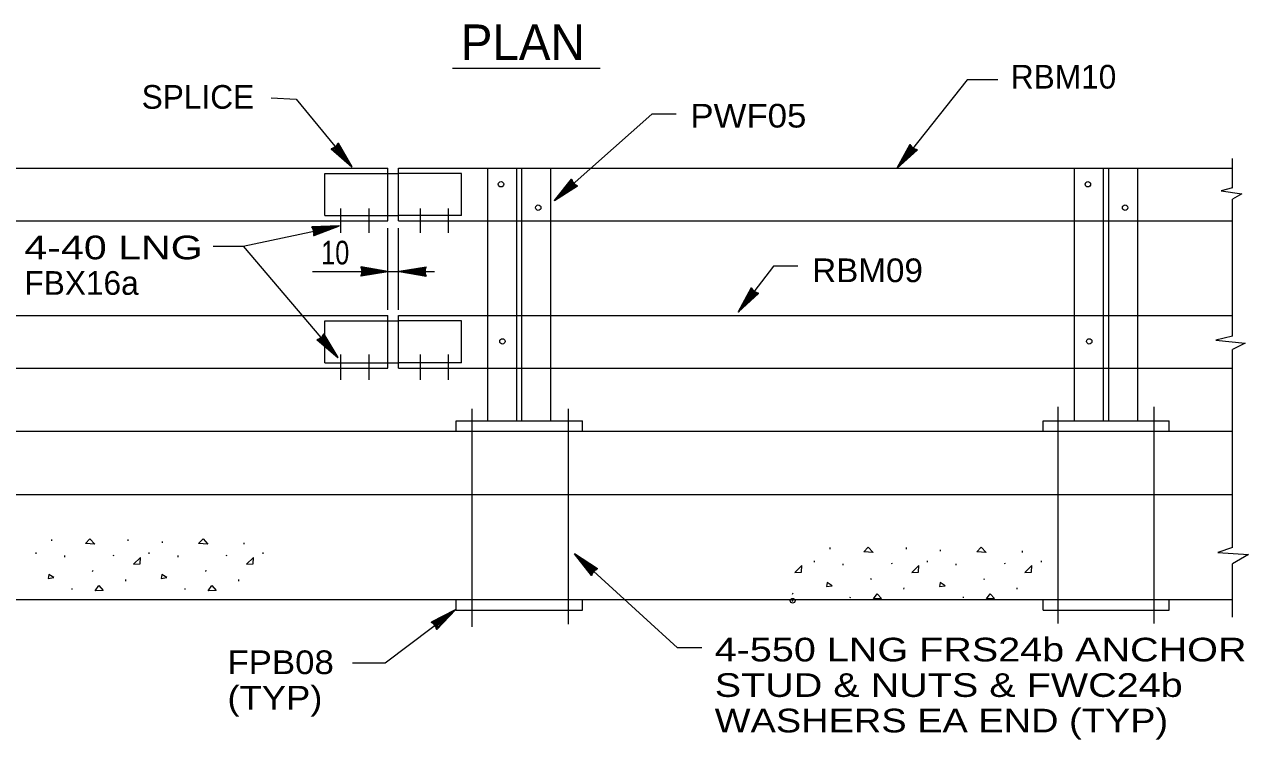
# Model space of a CAD drawing. Extents: x 1363.2 to 1395.5, y -905.5 to -882.8.
# Drawn here: x 1374.91 to 1384.61, y -894.98 to -889.32 of the extents above; entities that cross this region are included whole.
import ezdxf

# ---------------------------------------------------------------- set-up
doc = ezdxf.new("R2010")
doc.units = 0
doc.header["$LTSCALE"] = 0.075
doc.header["$PDMODE"] = 32
doc.header["$PDSIZE"] = 0.0375
for name, color, linetype, lineweight in [('1', 7, 'Continuous', 13), ('2', 7, 'Continuous', 13), ('3', 7, 'Continuous', 13), ('4', 7, 'Continuous', 13), ('5', 7, 'Continuous', 13), ('6', 7, 'Continuous', 13)]:
    doc.layers.add(name, color=color, linetype=linetype, lineweight=lineweight)
doc.layers.add('8', color=7, linetype='Continuous')

msp = doc.modelspace()

# ---------------------------------------------------------------- linework, layer by layer
at = {"layer": '1'}
for p, q in [((1375.12625, -893.41058), (1375.12625, -893.39917)), ((1375.73342, -893.41058), (1375.73342, -893.39917)), ((1375.00342, -893.51383), (1375.00342, -893.50375)), ((1375.89983, -893.51383), (1375.89983, -893.50375)), ((1376.00308, -893.4275), (1376.00308, -893.41633)), ((1376.65175, -893.43725), (1376.65175, -893.4255)), ((1376.80233, -893.51383), (1376.80233, -893.50375)), ((1381.29542, -893.47558), (1381.29542, -893.46417)), ((1381.90258, -893.47558), (1381.90258, -893.46417)), ((1382.17225, -893.4925), (1382.17225, -893.48133)), ((1382.82092, -893.50225), (1382.82092, -893.4905)), ((1375.23125, -893.53917), (1375.23125, -893.52775)), ((1375.61833, -893.53108), (1375.615, -893.523)), ((1376.12733, -893.53917), (1376.12733, -893.52775)), ((1376.51442, -893.53108), (1376.51075, -893.523)), ((1381.17258, -893.57883), (1381.17258, -893.56875)), ((1381.40042, -893.60417), (1381.40042, -893.59275)), ((1381.7875, -893.59608), (1381.78417, -893.588)), ((1382.069, -893.57883), (1382.069, -893.56875)), ((1382.2965, -893.60417), (1382.2965, -893.59275)), ((1382.68358, -893.59608), (1382.67992, -893.588)), ((1382.9715, -893.57883), (1382.9715, -893.56875)), ((1375.45058, -893.65258), (1375.45533, -893.6435)), ((1376.34733, -893.65258), (1376.35108, -893.6435)), ((1375.28692, -893.79733), (1375.28792, -893.78825)), ((1375.7125, -893.72883), (1375.71492, -893.71708)), ((1376.18367, -893.79733), (1376.18367, -893.78825)), ((1376.60925, -893.72883), (1376.61058, -893.71708)), ((1381.61975, -893.71758), (1381.6245, -893.7085)), ((1381.88167, -893.79383), (1381.88408, -893.78208)), ((1382.5165, -893.71758), (1382.52025, -893.7085)), ((1382.77842, -893.79383), (1382.77975, -893.78208)), ((1380.99942, -893.83333), (1381.00217, -893.82183)), ((1381.45608, -893.86233), (1381.45708, -893.85325)), ((1382.35283, -893.86233), (1382.35283, -893.85325))]:
    msp.add_line(p, q, dxfattribs=at)
for points in [[(1375.39358, -893.43283), (1375.42867, -893.39475), (1375.46883, -893.43758)], [(1376.28933, -893.43283), (1376.32575, -893.39475), (1376.36458, -893.43758)], [(1381.56275, -893.49783), (1381.59783, -893.45975), (1381.638, -893.50258)], [(1382.4585, -893.49783), (1382.49492, -893.45975), (1382.53375, -893.50258)], [(1375.82725, -893.59317), (1375.83067, -893.54225), (1375.77492, -893.59658)], [(1376.724, -893.59317), (1376.72642, -893.54225), (1376.671, -893.59658)], [(1381.06967, -893.65817), (1381.07242, -893.60725), (1381.01667, -893.66158)], [(1381.99642, -893.65817), (1381.99983, -893.60725), (1381.94408, -893.66158)], [(1382.89317, -893.65817), (1382.89558, -893.60725), (1382.84017, -893.66158)], [(1375.09758, -893.70792), (1375.14283, -893.70217), (1375.10433, -893.67625)], [(1375.99333, -893.70792), (1376.03858, -893.70217), (1376.00008, -893.67625)], [(1375.46983, -893.8055), (1375.49925, -893.76467), (1375.53467, -893.8035)], [(1376.36558, -893.8055), (1376.39592, -893.76467), (1376.43042, -893.8035)], [(1381.26675, -893.77292), (1381.312, -893.76717), (1381.2735, -893.74125)], [(1382.1625, -893.77292), (1382.20775, -893.76717), (1382.16925, -893.74125)], [(1381.639, -893.8705), (1381.66842, -893.82967), (1381.70383, -893.8685)], [(1382.53475, -893.8705), (1382.56508, -893.82967), (1382.59958, -893.8685)]]:
    msp.add_lwpolyline(points, close=True, dxfattribs=at)
msp.add_point((1380.99942, -893.885), dxfattribs=at)
at = {"layer": '2'}
for p, q in [((1373.18058, -890.459), (1377.791, -890.459)), ((1377.791, -890.87567), (1377.791, -890.459)), ((1377.791, -890.50067), (1377.87433, -890.50067)), ((1377.87433, -890.87567), (1377.87433, -890.459)), ((1377.87433, -890.459), (1384.48467, -890.459)), ((1373.18058, -890.87567), (1377.791, -890.87567)), ((1377.791, -890.834), (1377.87433, -890.834)), ((1377.87433, -890.87567), (1384.48467, -890.87567)), ((1378.58267, -891.62567), (1378.58267, -890.87567)), ((1379.08267, -891.62567), (1379.08267, -890.87567)), ((1383.23467, -891.62567), (1383.23467, -890.87567)), ((1383.73467, -891.62567), (1383.73467, -890.87567)), ((1373.18058, -891.62567), (1377.791, -891.62567)), ((1377.791, -892.04233), (1377.791, -891.62567)), ((1377.791, -891.66733), (1377.87433, -891.66733)), ((1377.87433, -892.04233), (1377.87433, -891.62567)), ((1377.87433, -891.62567), (1384.48467, -891.62567)), ((1373.18058, -892.04233), (1377.791, -892.04233)), ((1377.791, -892.00067), (1377.87433, -892.00067)), ((1377.87433, -892.04233), (1384.48467, -892.04233)), ((1378.58267, -892.459), (1378.58267, -892.04233)), ((1379.08267, -892.459), (1379.08267, -892.04233)), ((1383.23467, -892.459), (1383.23467, -892.04233)), ((1383.73467, -892.459), (1383.73467, -892.04233)), ((1378.33267, -892.459), (1379.33267, -892.459)), ((1378.33267, -892.54233), (1378.33267, -892.459)), ((1379.33267, -892.54233), (1379.33267, -892.459)), ((1382.98467, -892.459), (1383.98467, -892.459)), ((1382.98467, -892.54233), (1382.98467, -892.459)), ((1383.98467, -892.54233), (1383.98467, -892.459)), ((1373.18058, -892.54233), (1384.48467, -892.54233)), ((1378.33267, -892.54233), (1379.33267, -892.54233)), ((1382.98467, -892.54233), (1383.98467, -892.54233)), ((1373.18058, -893.04233), (1384.48467, -893.04233)), ((1373.18058, -893.87567), (1384.48467, -893.87567)), ((1378.33267, -893.87567), (1379.33267, -893.87567)), ((1378.33267, -893.959), (1378.33267, -893.87567)), ((1379.33267, -893.959), (1379.33267, -893.87567)), ((1382.98467, -893.87567), (1383.98467, -893.87567)), ((1382.98467, -893.959), (1382.98467, -893.87567)), ((1383.98467, -893.959), (1383.98467, -893.87567)), ((1378.33267, -893.959), (1379.33267, -893.959)), ((1382.98467, -893.959), (1383.98467, -893.959))]:
    msp.add_line(p, q, dxfattribs=at)
for centre in [(1378.68775, -890.58533), (1383.33975, -890.58533), (1378.98283, -890.77108), (1383.63483, -890.77108), (1378.6985, -891.83025), (1383.3505, -891.83025)]:
    msp.add_circle(centre, 0.0215, dxfattribs=at)
at = {"layer": '3'}
msp.add_line((1378.30275, -889.66525), (1379.47458, -889.66525), dxfattribs=at)
at = {"layer": '4'}
for p, q in [((1384.48467, -890.61325), (1384.48467, -890.38217)), ((1384.48467, -891.78892), (1384.48467, -890.70242)), ((1377.791, -891.58025), (1377.791, -890.933)), ((1377.87433, -891.58025), (1377.87433, -890.933)), ((1376.6425, -891.07467), (1377.39358, -891.95817)), ((1384.48467, -893.46333), (1384.48467, -891.89433)), ((1384.48467, -894.01467), (1384.48467, -893.59308))]:
    msp.add_line(p, q, dxfattribs=at)
for points in [[(1382.6245, -889.75758), (1382.38167, -889.75758), (1381.8265, -890.459)], [(1376.86467, -889.89967), (1377.06442, -889.91217), (1377.504, -890.44808)], [(1380.07583, -890.0305), (1379.88275, -890.0305), (1379.11025, -890.71317)], [(1384.48467, -890.61325), (1384.39617, -890.6375), (1384.56075, -890.66183), (1384.48467, -890.70242)], [(1376.4065, -891.07467), (1376.6425, -891.07467), (1377.40425, -890.914)], [(1377.19333, -891.27658), (1377.79125, -891.27658), (1377.88025, -891.27658), (1378.16117, -891.27658)], [(1381.0415, -891.23525), (1380.84833, -891.23525), (1380.56942, -891.59667)], [(1384.48467, -891.78892), (1384.35283, -891.82133), (1384.58675, -891.84567), (1384.48467, -891.89433)], [(1384.48467, -893.46333), (1384.37017, -893.50383), (1384.61283, -893.52008), (1384.48467, -893.59308)], [(1380.27967, -894.25717), (1380.08658, -894.25717), (1379.27117, -893.51425)], [(1377.51158, -894.37767), (1377.76908, -894.37767), (1378.327, -893.956)]]:
    msp.add_lwpolyline(points, dxfattribs=at)
at = {"layer": '4', "lineweight": 25}
for points in [[(1377.39675, -890.26058), (1377.39425, -890.26458), (1377.39167, -890.26858), (1377.38917, -890.27258), (1377.38667, -890.27658), (1377.38317, -890.2795), (1377.382, -890.28042), (1377.37967, -890.28233), (1377.37833, -890.28542), (1377.376, -890.28733), (1377.37367, -890.28917), (1377.37017, -890.29208), (1377.36458, -890.29467), (1377.36225, -890.29658), (1377.35767, -890.30042), (1377.35108, -890.30192), (1377.34667, -890.30358), (1377.34433, -890.3055), (1377.34225, -890.30525), (1377.504, -890.44808), (1377.39675, -890.26058), (1377.39742, -890.27558), (1377.35775, -890.31), (1377.47925, -890.41792), (1377.39742, -890.27558), (1377.39617, -890.28825), (1377.3725, -890.3115), (1377.4555, -890.38892), (1377.39617, -890.28825), (1377.39608, -890.29992), (1377.38383, -890.31575), (1377.43167, -890.35992), (1377.39608, -890.29992), (1377.395, -890.3105), (1377.39108, -890.31758), (1377.41075, -890.33442), (1377.395, -890.3105)], [(1381.98692, -890.31433), (1381.9825, -890.31275), (1381.978, -890.31108), (1381.97358, -890.3095), (1381.96908, -890.30783), (1381.96558, -890.30508), (1381.96442, -890.30417), (1381.962, -890.30225), (1381.95875, -890.30158), (1381.95642, -890.29975), (1381.954, -890.29783), (1381.9505, -890.29508), (1381.94675, -890.29017), (1381.94442, -890.28833), (1381.93967, -890.28458), (1381.93683, -890.2785), (1381.93425, -890.27458), (1381.93192, -890.27267), (1381.93167, -890.27058), (1381.8265, -890.459), (1381.98692, -890.31433), (1381.97242, -890.31817), (1381.93033, -890.28675), (1381.85067, -890.42842), (1381.97242, -890.31817), (1381.95975, -890.31958), (1381.932, -890.3015), (1381.874, -890.399), (1381.95975, -890.31958), (1381.94833, -890.322), (1381.93025, -890.31342), (1381.89725, -890.36958), (1381.94833, -890.322), (1381.93775, -890.32325), (1381.93, -890.32092), (1381.91775, -890.34375), (1381.93775, -890.32325)], [(1379.29367, -890.59908), (1379.28958, -890.59675), (1379.2855, -890.59433), (1379.28142, -890.592), (1379.27725, -890.58958), (1379.27433, -890.58625), (1379.27333, -890.58508), (1379.27133, -890.58283), (1379.26825, -890.58158), (1379.26625, -890.57933), (1379.26425, -890.57708), (1379.26125, -890.57375), (1379.25842, -890.56825), (1379.25642, -890.566), (1379.25242, -890.5615), (1379.25075, -890.555), (1379.24883, -890.55067), (1379.24692, -890.54842), (1379.247, -890.54625), (1379.11025, -890.71317), (1379.29367, -890.59908), (1379.27875, -890.60033), (1379.24283, -890.56192), (1379.1395, -890.68733), (1379.27875, -890.60033), (1379.266, -890.5995), (1379.24192, -890.57675), (1379.16758, -890.6625), (1379.266, -890.5995), (1379.25433, -890.59983), (1379.23808, -890.58825), (1379.19567, -890.63767), (1379.25433, -890.59983), (1379.24375, -890.59917), (1379.2365, -890.59558), (1379.22042, -890.61583), (1379.24375, -890.59917)], [(1377.18842, -890.92275), (1377.19083, -890.92683), (1377.19317, -890.93092), (1377.19558, -890.935), (1377.198, -890.93908), (1377.19892, -890.9435), (1377.19925, -890.945), (1377.19983, -890.94792), (1377.20192, -890.9505), (1377.20258, -890.9535), (1377.20317, -890.95642), (1377.20408, -890.96083), (1377.20383, -890.967), (1377.2045, -890.96992), (1377.20575, -890.97583), (1377.204, -890.98225), (1377.2035, -890.987), (1377.20408, -890.98992), (1377.20292, -890.99175), (1377.40425, -890.914), (1377.18842, -890.92275), (1377.202, -890.92908), (1377.21433, -890.98008), (1377.36608, -890.92208), (1377.202, -890.92908), (1377.21267, -890.936), (1377.22242, -890.96767), (1377.32942, -890.92975), (1377.21267, -890.936), (1377.223, -890.9415), (1377.23142, -890.95967), (1377.29267, -890.9375), (1377.223, -890.9415), (1377.23192, -890.94725), (1377.23642, -890.954), (1377.26042, -890.94433), (1377.23192, -890.94725)], [(1377.57825, -891.24058), (1377.57975, -891.24508), (1377.58125, -891.24958), (1377.58275, -891.25408), (1377.58425, -891.25858), (1377.58425, -891.26308), (1377.58425, -891.26458), (1377.58425, -891.26758), (1377.58575, -891.27058), (1377.58575, -891.27358), (1377.58575, -891.27658), (1377.58575, -891.28108), (1377.58425, -891.28708), (1377.58425, -891.29008), (1377.58425, -891.29608), (1377.58125, -891.30208), (1377.57975, -891.30658), (1377.57975, -891.30958), (1377.57825, -891.31108), (1377.79125, -891.27658), (1377.57825, -891.24058), (1377.59025, -891.24958), (1377.59175, -891.30208), (1377.75225, -891.27658), (1377.59025, -891.24958), (1377.59925, -891.25858), (1377.60225, -891.29158), (1377.71475, -891.27658), (1377.59925, -891.25858), (1377.60825, -891.26608), (1377.61275, -891.28558), (1377.67725, -891.27658), (1377.60825, -891.26608), (1377.61575, -891.27358), (1377.61875, -891.28108), (1377.64425, -891.27658), (1377.61575, -891.27358)], [(1378.09325, -891.31258), (1378.09175, -891.30808), (1378.09025, -891.30358), (1378.08875, -891.29908), (1378.08725, -891.29458), (1378.08725, -891.29008), (1378.08725, -891.28858), (1378.08725, -891.28558), (1378.08575, -891.28258), (1378.08575, -891.27958), (1378.08575, -891.27658), (1378.08575, -891.27208), (1378.08725, -891.26608), (1378.08725, -891.26308), (1378.08725, -891.25708), (1378.09025, -891.25108), (1378.09175, -891.24658), (1378.09175, -891.24358), (1378.09325, -891.24208), (1377.88025, -891.27658), (1378.09325, -891.31258), (1378.08125, -891.30358), (1378.07975, -891.25108), (1377.91925, -891.27658), (1378.08125, -891.30358), (1378.07225, -891.29458), (1378.06925, -891.26158), (1377.95675, -891.27658), (1378.07225, -891.29458), (1378.06325, -891.28708), (1378.05875, -891.26758), (1377.99425, -891.27658), (1378.06325, -891.28708), (1378.05575, -891.27958), (1378.05275, -891.27208), (1378.02725, -891.27658), (1378.05575, -891.27958)], [(1380.72808, -891.45), (1380.72358, -891.4485), (1380.71908, -891.44692), (1380.71458, -891.44533), (1380.71017, -891.44375), (1380.70658, -891.441), (1380.70542, -891.44008), (1380.703, -891.43825), (1380.69975, -891.43767), (1380.69733, -891.43583), (1380.695, -891.434), (1380.69142, -891.43125), (1380.68758, -891.42642), (1380.68517, -891.42458), (1380.68042, -891.42092), (1380.6775, -891.41483), (1380.67492, -891.41092), (1380.6725, -891.40908), (1380.67225, -891.407), (1380.56942, -891.59667), (1380.72808, -891.45), (1380.71358, -891.454), (1380.67108, -891.42317), (1380.59325, -891.56583), (1380.71358, -891.454), (1380.701, -891.45567), (1380.673, -891.43792), (1380.61617, -891.53608), (1380.701, -891.45567), (1380.6895, -891.45817), (1380.67133, -891.44983), (1380.63908, -891.50642), (1380.6895, -891.45817), (1380.679, -891.45958), (1380.67125, -891.45733), (1380.65925, -891.48033), (1380.679, -891.45958)], [(1377.28308, -891.77258), (1377.28058, -891.77658), (1377.27817, -891.78067), (1377.27567, -891.78475), (1377.27325, -891.78883), (1377.26983, -891.79175), (1377.26867, -891.79267), (1377.26633, -891.79467), (1377.26508, -891.79775), (1377.26275, -891.79967), (1377.2605, -891.80158), (1377.25708, -891.8045), (1377.2515, -891.80725), (1377.24925, -891.80917), (1377.24467, -891.81308), (1377.23817, -891.81467), (1377.23375, -891.81642), (1377.23142, -891.81842), (1377.22933, -891.81825), (1377.39358, -891.95817), (1377.28308, -891.77258), (1377.284, -891.7875), (1377.24492, -891.82267), (1377.36833, -891.92842), (1377.284, -891.7875), (1377.28292, -891.80025), (1377.25975, -891.82392), (1377.344, -891.89992), (1377.28292, -891.80025), (1377.28308, -891.81192), (1377.27108, -891.828), (1377.31975, -891.87133), (1377.28308, -891.81192), (1377.28217, -891.8225), (1377.27842, -891.82967), (1377.29833, -891.84617), (1377.28217, -891.8225)], [(1379.40433, -893.68433), (1379.40633, -893.68), (1379.40825, -893.67567), (1379.41017, -893.67133), (1379.41208, -893.667), (1379.41508, -893.66367), (1379.41608, -893.6625), (1379.41808, -893.66033), (1379.419, -893.65708), (1379.42108, -893.65483), (1379.42308, -893.65267), (1379.42608, -893.64933), (1379.43125, -893.64592), (1379.43325, -893.64367), (1379.43733, -893.63925), (1379.44358, -893.63683), (1379.44775, -893.6345), (1379.44975, -893.63233), (1379.45183, -893.63217), (1379.27117, -893.51425), (1379.40433, -893.68433), (1379.40158, -893.66958), (1379.43583, -893.62975), (1379.3, -893.5405), (1379.40158, -893.66958), (1379.401, -893.65683), (1379.421, -893.63042), (1379.32775, -893.56575), (1379.401, -893.65683), (1379.39933, -893.64525), (1379.40917, -893.62783), (1379.35542, -893.591), (1379.39933, -893.64525), (1379.39892, -893.63467), (1379.40175, -893.62708), (1379.37983, -893.61325), (1379.39892, -893.63467)], [(1378.13533, -894.05575), (1378.13925, -894.05842), (1378.14317, -894.06108), (1378.14708, -894.06375), (1378.151, -894.06642), (1378.15375, -894.07), (1378.15458, -894.07125), (1378.15642, -894.07367), (1378.15942, -894.07508), (1378.16125, -894.0775), (1378.16308, -894.07992), (1378.16575, -894.0835), (1378.16817, -894.08917), (1378.17, -894.09158), (1378.17358, -894.09633), (1378.17483, -894.103), (1378.17633, -894.10742), (1378.17817, -894.10983), (1378.17792, -894.11192), (1378.327, -893.956), (1378.13533, -894.05575), (1378.15033, -894.05567), (1378.18325, -894.09667), (1378.29592, -893.9795), (1378.15033, -894.05567), (1378.163, -894.05742), (1378.18525, -894.08192), (1378.266, -894.00217), (1378.163, -894.05742), (1378.17467, -894.058), (1378.19, -894.07083), (1378.23608, -894.02475), (1378.17467, -894.058), (1378.18517, -894.05942), (1378.19208, -894.06358), (1378.20975, -894.04467), (1378.18517, -894.05942)]]:
    msp.add_lwpolyline(points, dxfattribs=at)
at = {"layer": '5'}
for p, q in [((1377.291, -890.834), (1377.291, -890.50067)), ((1377.291, -890.50067), (1377.791, -890.50067)), ((1378.58267, -890.87567), (1378.58267, -890.459)), ((1378.81183, -892.459), (1378.81183, -890.459)), ((1378.8535, -892.459), (1378.8535, -890.459)), ((1379.08267, -890.87567), (1379.08267, -890.459)), ((1383.23467, -890.87567), (1383.23467, -890.459)), ((1383.46383, -892.459), (1383.46383, -890.459)), ((1383.5055, -892.459), (1383.5055, -890.459)), ((1383.73467, -890.87567), (1383.73467, -890.459)), ((1377.291, -890.834), (1377.791, -890.834)), ((1378.37433, -890.834), (1377.87433, -890.834)), ((1377.291, -892.00067), (1377.291, -891.66733)), ((1377.291, -891.66733), (1377.791, -891.66733)), ((1378.37433, -891.66733), (1377.87433, -891.66733)), ((1378.37433, -892.00067), (1378.37433, -891.66733)), ((1378.58267, -892.04233), (1378.58267, -891.62567)), ((1379.08267, -892.04233), (1379.08267, -891.62567)), ((1383.23467, -892.04233), (1383.23467, -891.62567)), ((1383.73467, -892.04233), (1383.73467, -891.62567)), ((1377.291, -892.00067), (1377.791, -892.00067)), ((1378.37433, -892.00067), (1377.87433, -892.00067)), ((1378.456, -892.36467), (1378.456, -894.0915)), ((1379.21858, -892.36467), (1379.21858, -894.07142)), ((1383.10067, -892.34967), (1383.10067, -894.06642)), ((1383.86325, -892.34967), (1383.86325, -894.06642))]:
    msp.add_line(p, q, dxfattribs=at)
msp.add_lwpolyline([(1378.37433, -890.834), (1378.37433, -890.50067), (1377.87433, -890.50067)], dxfattribs=at)
at = {"layer": '6'}
for p, q in [((1377.41475, -890.77867), (1377.41475, -890.96975)), ((1377.64008, -890.77867), (1377.64008, -890.96975)), ((1378.04783, -890.77867), (1378.04783, -890.96975)), ((1378.26775, -890.77867), (1378.26775, -890.96975)), ((1377.41475, -891.93317), (1377.41475, -892.13458)), ((1377.64008, -891.93317), (1377.64008, -892.13458)), ((1378.04783, -891.93317), (1378.04783, -892.13458)), ((1378.26775, -891.93317), (1378.26775, -892.13458))]:
    msp.add_line(p, q, dxfattribs=at)

# ---------------------------------------------------------------- texts
at = {"layer": '3'}
msp.add_text('PLAN', height=0.2812, dxfattribs=at).set_placement((1378.36892, -889.60067))
at = {"layer": '8'}
for s, p in [('RBM10', (1382.72858, -889.82717)), ('SPLICE', (1375.839, -889.98692)), ('FBX16a', (1374.90975, -891.46125))]:
    msp.add_text(s, height=0.1875, dxfattribs=at).set_placement(p)
for s, width, p in [('PWF05', 1.1, (1380.1885, -890.136)), ('4-40 LNG', 1.3, (1374.90975, -891.18008)), ('10', 0.8, (1377.26167, -891.22067)), ('RBM09', 1.05, (1381.15408, -891.36083)), ('4-550 LNG FRS24b ANCHOR', 1.25, (1380.38158, -894.36592)), ('FPB08', 1.1, (1376.51908, -894.46642)), ('STUD & NUTS & FWC24b', 1.25, (1380.38158, -894.64708)), ('(TYP)', 1.15, (1376.51908, -894.74758)), ('WASHERS EA END (TYP)', 1.2, (1380.38158, -894.92825))]:
    msp.add_text(s, height=0.1875, dxfattribs=dict(at, width=width)).set_placement(p)

doc.saveas('drawing.dxf')
